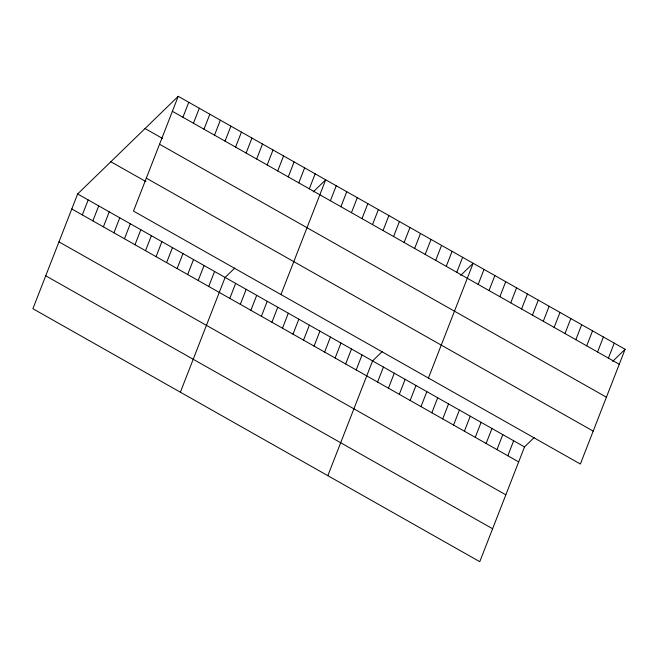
<?xml version="1.0" encoding="UTF-8"?>
<svg xmlns="http://www.w3.org/2000/svg" width="658" height="658" viewBox="0 0 658 658"><rect width="100%" height="100%" fill="white"/><g stroke="black" fill="none" stroke-linecap="round" stroke-linejoin="round"><path stroke-width="0.99" d="M178.228 96.323L133.484 211.078L580.356 464.038L625.1 349.275L178.228 96.323L77.644 193.962L32.9 308.725L479.772 561.677L524.516 446.922L534.197 437.521M82.332 214.911L88.172 199.925M92.868 220.874L98.708 205.888M103.396 226.837L109.244 211.851M113.933 232.8L119.772 217.814M124.469 238.764L130.309 223.778M182.916 117.272L188.764 102.286M134.997 244.727L140.845 229.741M193.452 123.235L199.292 108.249M145.533 250.69L151.373 235.704M203.98 129.198L209.828 114.212M156.069 256.653L161.909 241.667M214.516 135.161L220.364 120.175M166.597 262.616L172.445 247.63M225.052 141.125L230.892 126.139M177.134 268.579L182.973 253.593M235.58 147.088L241.428 132.102M187.67 274.542L193.51 259.548M246.117 153.051L251.956 138.065M198.198 280.505L204.046 265.511M256.653 159.014L262.493 144.02M208.734 286.46L214.574 271.474M267.181 164.977L273.029 149.983M180.366 392.201L225.11 277.437L234.791 268.045M277.717 170.932L283.557 155.946M229.798 298.387L235.646 283.401M288.253 176.895L294.093 161.909M240.334 304.35L246.174 289.364M298.781 182.858L304.629 167.872M250.871 310.313L256.71 295.327M309.318 188.821L315.157 173.835M261.399 316.276L267.247 301.29M280.95 294.554L325.694 179.798L313.249 191.881M271.935 322.239L277.775 307.253M330.382 200.748L336.23 185.762M282.471 328.202L288.311 313.216M340.918 206.711L346.758 191.725M292.999 334.165L298.847 319.179M351.454 212.674L357.294 197.688M303.535 340.128L309.375 325.142M361.982 218.637L367.83 203.651M314.072 346.092L319.911 331.097M372.518 224.6L378.358 209.614M324.6 352.055L330.448 337.06M383.055 230.563L388.894 215.577M335.136 358.018L340.976 343.024M393.583 236.526L399.431 221.532M345.672 363.973L351.512 348.987M404.119 242.489L409.959 227.495M356.2 369.936L362.048 354.95M414.655 248.444L420.495 233.458M327.84 475.668L372.576 360.913L382.257 351.52M425.183 254.407L431.031 239.422M377.585 382.043L383.433 367.057M435.719 260.371L441.559 245.385M388.442 388.187L394.282 373.201M446.256 266.334L452.095 251.348M399.291 394.331L405.139 379.345M456.784 272.297L462.632 257.311M410.148 400.475L415.988 385.489M428.424 378.029L473.16 263.274L460.715 275.357M420.997 406.619L426.845 391.633M478.169 284.404L484.017 269.418M431.854 412.763L437.693 397.769M489.026 290.548L494.865 275.562M442.702 418.907L448.55 403.913M499.874 296.692L505.722 281.706M453.559 425.043L459.399 410.057M510.731 302.836L516.571 287.842M464.408 431.187L470.256 416.201M521.58 308.98L527.428 293.986M475.265 437.331L481.105 422.346M532.437 315.116L538.277 300.13M486.114 443.476L491.962 428.49M543.286 321.26L549.134 306.274M496.971 449.62L502.811 434.634M554.143 327.404L559.983 312.418M507.82 455.764L513.659 440.778M564.992 333.548L570.84 318.562M575.849 339.692L581.688 324.707M586.697 345.837L592.545 330.851M597.554 351.981L603.394 336.995M608.403 358.125L614.251 343.131M612.656 361.357L625.1 349.275M172.38 111.309L619.26 364.269M145.031 128.549L162.592 138.484M159.549 144.234L606.421 397.193M146.323 178.154L593.195 431.113M110.832 161.745L145.944 181.616M77.644 193.962L524.516 446.922M71.796 208.948L518.677 461.908M58.965 241.873L505.837 494.832M45.739 275.801L492.612 528.752"/></g></svg>
